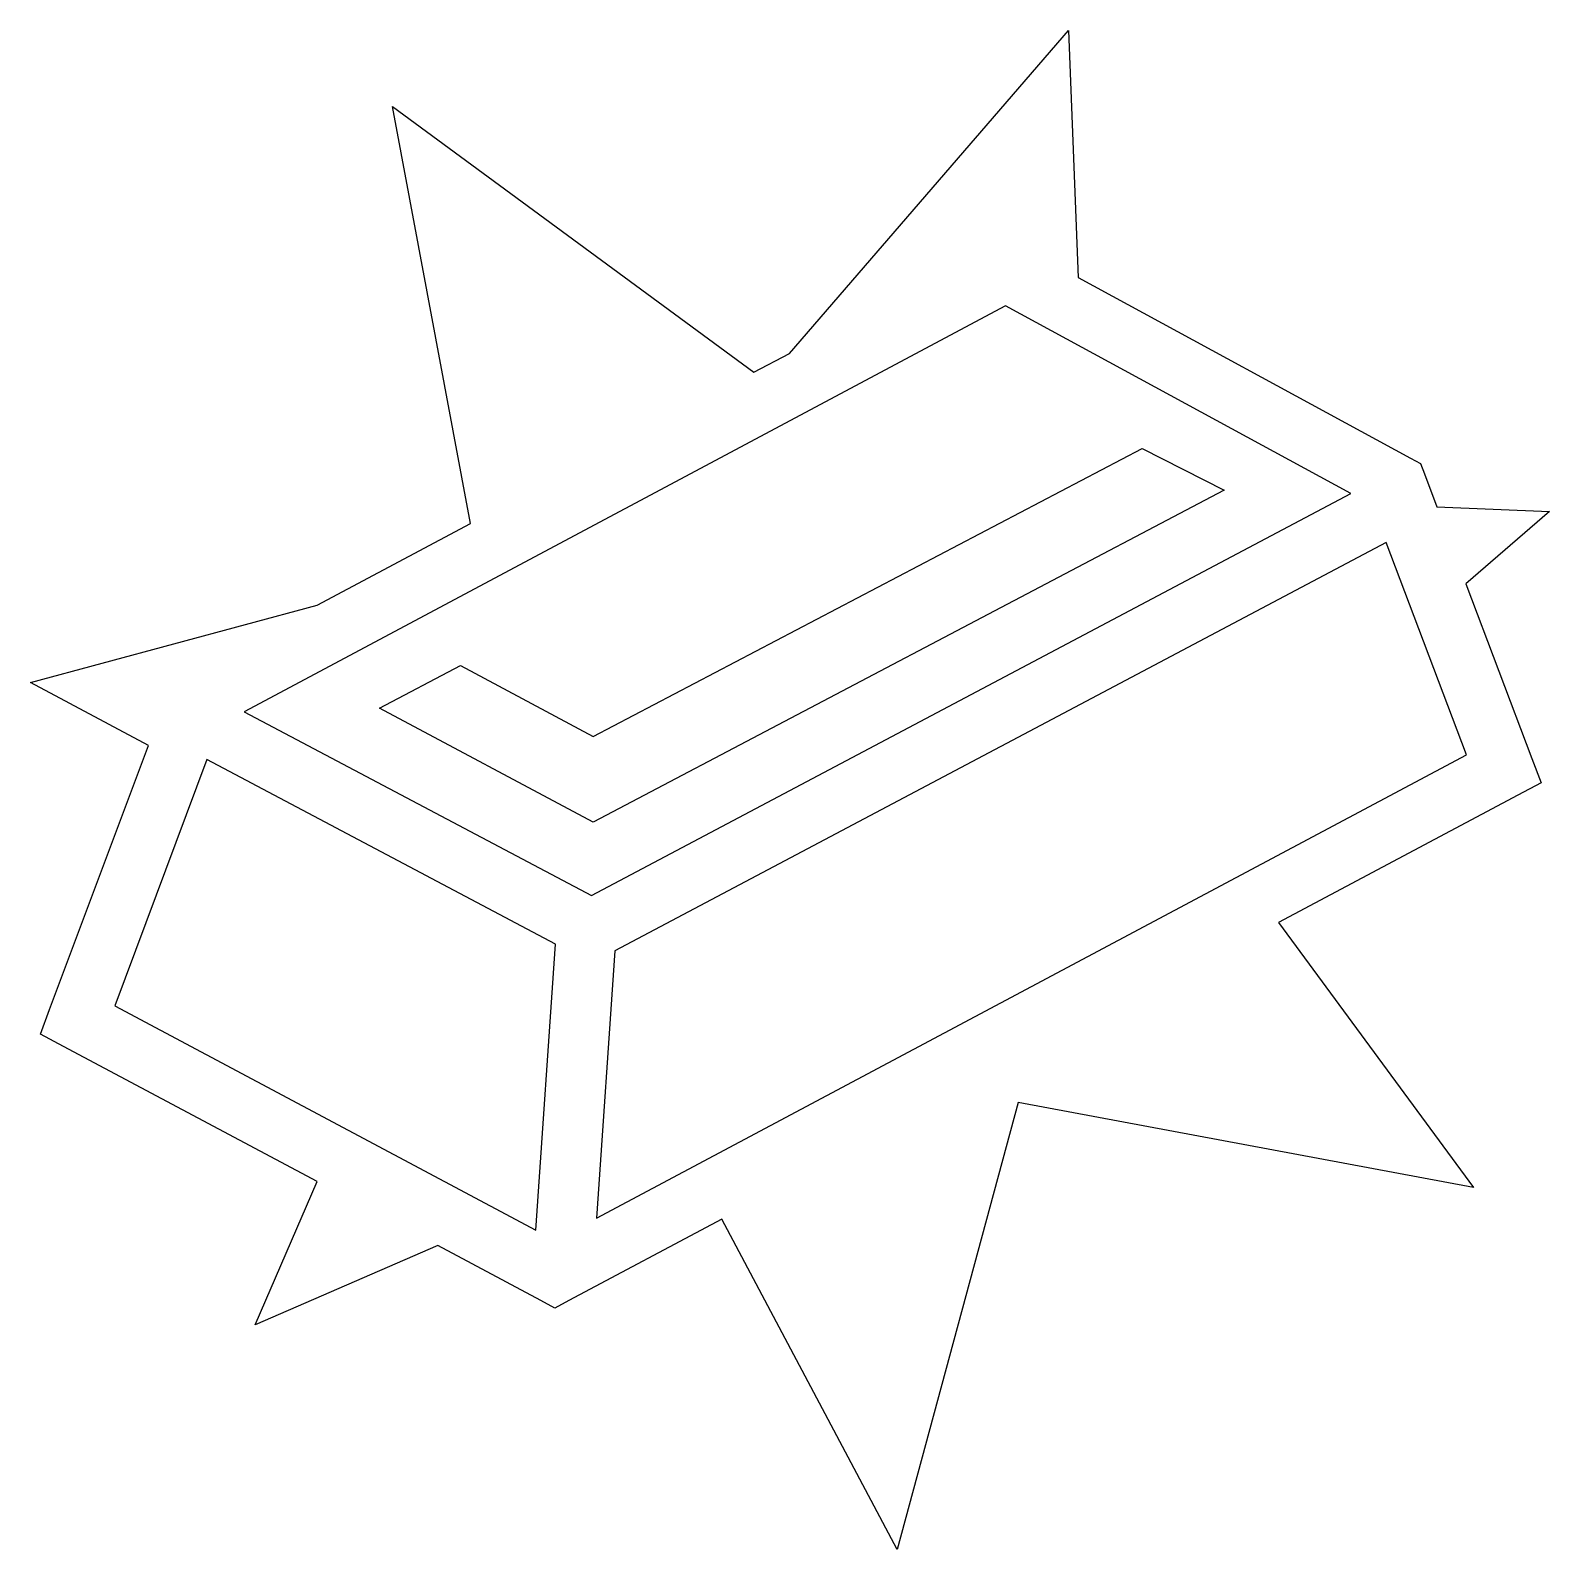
# Model space of a CAD drawing. Header units: centimetres. Extents: x -10.1 to 9.9, y -10.2 to 9.8.
import ezdxf

# ---------------------------------------------------------------- set-up
doc = ezdxf.new("R2010")
doc.units = ezdxf.units.CM
doc.header["$MEASUREMENT"] = 0
doc.layers.add('Layer 1', color=7, linetype='Continuous')

msp = doc.modelspace()

# ---------------------------------------------------------------- linework, layer by layer
at = {"layer": 'Layer 1'}
for points, knots in [([(3.59608, 9.83302), (3.59608, 9.83302), (-0.08434, 5.57279), (-0.08434, 5.57279), (-0.08434, 5.57279), (-0.08434, 5.57279), (-0.55215, 5.3237), (-0.55215, 5.3237), (-0.55215, 5.3237), (-0.55215, 5.3237), (-5.32109, 8.82891), (-5.32109, 8.82891), (-5.32109, 8.82891), (-5.32109, 8.82891), (-4.29186, 3.33), (-4.29186, 3.33), (-4.29186, 3.33), (-4.29186, 3.33), (-6.312, 2.25202), (-6.312, 2.25202), (-6.312, 2.25202), (-6.312, 2.25202), (-10.09531, 1.23071), (-10.09531, 1.23071), (-10.09531, 1.23071), (-10.09531, 1.23071), (-8.53771, 0.40321), (-8.53771, 0.40321), (-8.53771, 0.40321), (-8.53771, 0.40321), (-9.84357, -3.08092), (-9.84357, -3.08092), (-9.84357, -3.08092), (-9.84357, -3.08092), (-9.96345, -3.40507), (-9.96345, -3.40507), (-9.96345, -3.40507), (-9.96345, -3.40507), (-9.65908, -3.56716), (-9.65908, -3.56716), (-9.65908, -3.56716), (-9.65908, -3.56716), (-6.31069, -5.34876), (-6.31069, -5.34876), (-6.31069, -5.34876), (-6.31069, -5.34876), (-7.1317, -7.23974), (-7.1317, -7.23974), (-7.1317, -7.23974), (-7.1317, -7.23974), (-4.72281, -6.19473), (-4.72281, -6.19473), (-4.72281, -6.19473), (-4.72281, -6.19473), (-3.36416, -6.91816), (-3.36416, -6.91816), (-3.36416, -6.91816), (-3.36416, -6.91816), (-3.17841, -7.017), (-3.17841, -7.017), (-3.17841, -7.017), (-3.17841, -7.017), (-2.99393, -6.91816), (-2.99393, -6.91816), (-2.99393, -6.91816), (-2.99393, -6.91816), (-0.97645, -5.84423), (-0.97645, -5.84423), (-0.97645, -5.84423), (-0.97645, -5.84423), (1.33883, -10.20338), (1.33883, -10.20338), (1.33883, -10.20338), (1.33883, -10.20338), (2.93194, -4.30509), (2.93194, -4.30509), (2.93194, -4.30509), (2.93194, -4.30509), (8.93708, -5.42913), (8.93708, -5.42913), (8.93708, -5.42913), (8.93708, -5.42913), (6.36876, -1.93446), (6.36876, -1.93446), (6.36876, -1.93446), (6.36876, -1.93446), (9.52351, -0.25432), (9.52351, -0.25432), (9.52351, -0.25432), (9.52351, -0.25432), (9.82923, -0.09231), (9.82923, -0.09231), (9.82923, -0.09231), (9.82923, -0.09231), (9.70669, 0.23188), (9.70669, 0.23188), (9.70669, 0.23188), (9.70669, 0.23188), (8.83698, 2.534), (8.83698, 2.534), (8.83698, 2.534), (8.83698, 2.534), (9.94254, 3.48805), (9.94254, 3.48805), (9.94254, 3.48805), (9.94254, 3.48805), (8.45485, 3.5473), (8.45485, 3.5473), (8.45485, 3.5473), (8.45485, 3.5473), (8.29014, 3.98349), (8.29014, 3.98349), (8.29014, 3.98349), (8.29014, 3.98349), (8.23743, 4.12054), (8.23743, 4.12054), (8.23743, 4.12054), (8.23743, 4.12054), (8.10966, 4.19033), (8.10966, 4.19033), (8.10966, 4.19033), (8.10966, 4.19033), (3.72546, 6.57409), (3.72546, 6.57409), (3.72546, 6.57409), (3.72546, 6.57409), (3.5963, 9.83291), (3.5963, 9.83291), (3.5963, 9.83291), (3.5963, 9.83291), (3.59608, 9.83302), (3.59608, 9.83302)], [0, 0, 0, 0, 0.02941176, 0.02941176, 0.02941176, 0.02941176, 0.05882353, 0.05882353, 0.05882353, 0.05882353, 0.08823529, 0.08823529, 0.08823529, 0.08823529, 0.11764706, 0.11764706, 0.11764706, 0.11764706, 0.14705882, 0.14705882, 0.14705882, 0.14705882, 0.17647059, 0.17647059, 0.17647059, 0.17647059, 0.20588235, 0.20588235, 0.20588235, 0.20588235, 0.23529412, 0.23529412, 0.23529412, 0.23529412, 0.26470588, 0.26470588, 0.26470588, 0.26470588, 0.29411765, 0.29411765, 0.29411765, 0.29411765, 0.32352941, 0.32352941, 0.32352941, 0.32352941, 0.35294118, 0.35294118, 0.35294118, 0.35294118, 0.38235294, 0.38235294, 0.38235294, 0.38235294, 0.41176471, 0.41176471, 0.41176471, 0.41176471, 0.44117647, 0.44117647, 0.44117647, 0.44117647, 0.47058824, 0.47058824, 0.47058824, 0.47058824, 0.5, 0.5, 0.5, 0.5, 0.52941176, 0.52941176, 0.52941176, 0.52941176, 0.55882353, 0.55882353, 0.55882353, 0.55882353, 0.58823529, 0.58823529, 0.58823529, 0.58823529, 0.61764706, 0.61764706, 0.61764706, 0.61764706, 0.64705882, 0.64705882, 0.64705882, 0.64705882, 0.67647059, 0.67647059, 0.67647059, 0.67647059, 0.70588235, 0.70588235, 0.70588235, 0.70588235, 0.73529412, 0.73529412, 0.73529412, 0.73529412, 0.76470588, 0.76470588, 0.76470588, 0.76470588, 0.79411765, 0.79411765, 0.79411765, 0.79411765, 0.82352941, 0.82352941, 0.82352941, 0.82352941, 0.85294118, 0.85294118, 0.85294118, 0.85294118, 0.88235294, 0.88235294, 0.88235294, 0.88235294, 0.91176471, 0.91176471, 0.91176471, 0.91176471, 0.94117647, 0.94117647, 0.94117647, 0.94117647, 1, 1, 1, 1]), ([(2.76601, 6.19869), (2.76601, 6.19869), (7.31889, 3.72394), (7.31889, 3.72394), (7.31889, 3.72394), (7.31889, 3.72394), (-2.69474, -1.57733), (-2.69474, -1.57733), (-2.69474, -1.57733), (-2.69474, -1.57733), (-7.27524, 0.84733), (-7.27524, 0.84733), (-7.27524, 0.84733), (-7.27524, 0.84733), (2.76592, 6.19869), (2.76592, 6.19869), (2.76592, 6.19869), (2.76592, 6.19869), (2.76601, 6.19869), (2.76601, 6.19869)], [0, 0, 0, 0, 0.16666667, 0.16666667, 0.16666667, 0.16666667, 0.33333333, 0.33333333, 0.33333333, 0.33333333, 0.5, 0.5, 0.5, 0.5, 0.66666667, 0.66666667, 0.66666667, 0.66666667, 1, 1, 1, 1]), ([(4.56995, 4.31956), (4.56995, 4.31956), (-2.67105, 0.52183), (-2.67105, 0.52183), (-2.67105, 0.52183), (-2.67105, 0.52183), (-4.42364, 1.45745), (-4.42364, 1.45745), (-4.42364, 1.45745), (-4.42364, 1.45745), (-5.49104, 0.8921), (-5.49104, 0.8921), (-5.49104, 0.8921), (-5.49104, 0.8921), (-2.67101, -0.61144), (-2.67101, -0.61144), (-2.67101, -0.61144), (-2.67101, -0.61144), (5.64789, 3.77006), (5.64789, 3.77006), (5.64789, 3.77006), (5.64789, 3.77006), (4.57008, 4.31951), (4.57008, 4.31951), (4.57008, 4.31951), (4.57008, 4.31951), (4.56995, 4.31956), (4.56995, 4.31956)], [0, 0, 0, 0, 0.125, 0.125, 0.125, 0.125, 0.25, 0.25, 0.25, 0.25, 0.375, 0.375, 0.375, 0.375, 0.5, 0.5, 0.5, 0.5, 0.625, 0.625, 0.625, 0.625, 0.75, 0.75, 0.75, 0.75, 1, 1, 1, 1]), ([(7.78792, 3.07957), (7.78792, 3.07957), (8.84739, 0.2781), (8.84739, 0.2781), (8.84739, 0.2781), (8.84739, 0.2781), (-2.62892, -5.83099), (-2.62892, -5.83099), (-2.62892, -5.83099), (-2.62892, -5.83099), (-2.38519, -2.30474), (-2.38519, -2.30474), (-2.38519, -2.30474), (-2.38519, -2.30474), (7.78783, 3.07956), (7.78783, 3.07956), (7.78783, 3.07956), (7.78783, 3.07956), (7.78792, 3.07957), (7.78792, 3.07957)], [0, 0, 0, 0, 0.16666667, 0.16666667, 0.16666667, 0.16666667, 0.33333333, 0.33333333, 0.33333333, 0.33333333, 0.5, 0.5, 0.5, 0.5, 0.66666667, 0.66666667, 0.66666667, 0.66666667, 1, 1, 1, 1]), ([(-7.76679, 0.21615), (-7.76679, 0.21615), (-3.16913, -2.21905), (-3.16913, -2.21905), (-3.16913, -2.21905), (-3.16913, -2.21905), (-3.43007, -5.99047), (-3.43007, -5.99047), (-3.43007, -5.99047), (-3.43007, -5.99047), (-8.98304, -3.03348), (-8.98304, -3.03348), (-8.98304, -3.03348), (-8.98304, -3.03348), (-7.76679, 0.21611), (-7.76679, 0.21611), (-7.76679, 0.21611), (-7.76679, 0.21611), (-7.76679, 0.21615), (-7.76679, 0.21615)], [0, 0, 0, 0, 0.16666667, 0.16666667, 0.16666667, 0.16666667, 0.33333333, 0.33333333, 0.33333333, 0.33333333, 0.5, 0.5, 0.5, 0.5, 0.66666667, 0.66666667, 0.66666667, 0.66666667, 1, 1, 1, 1])]:
    msp.add_open_spline(points, degree=3, knots=knots, dxfattribs=at)

doc.saveas('drawing.dxf')
